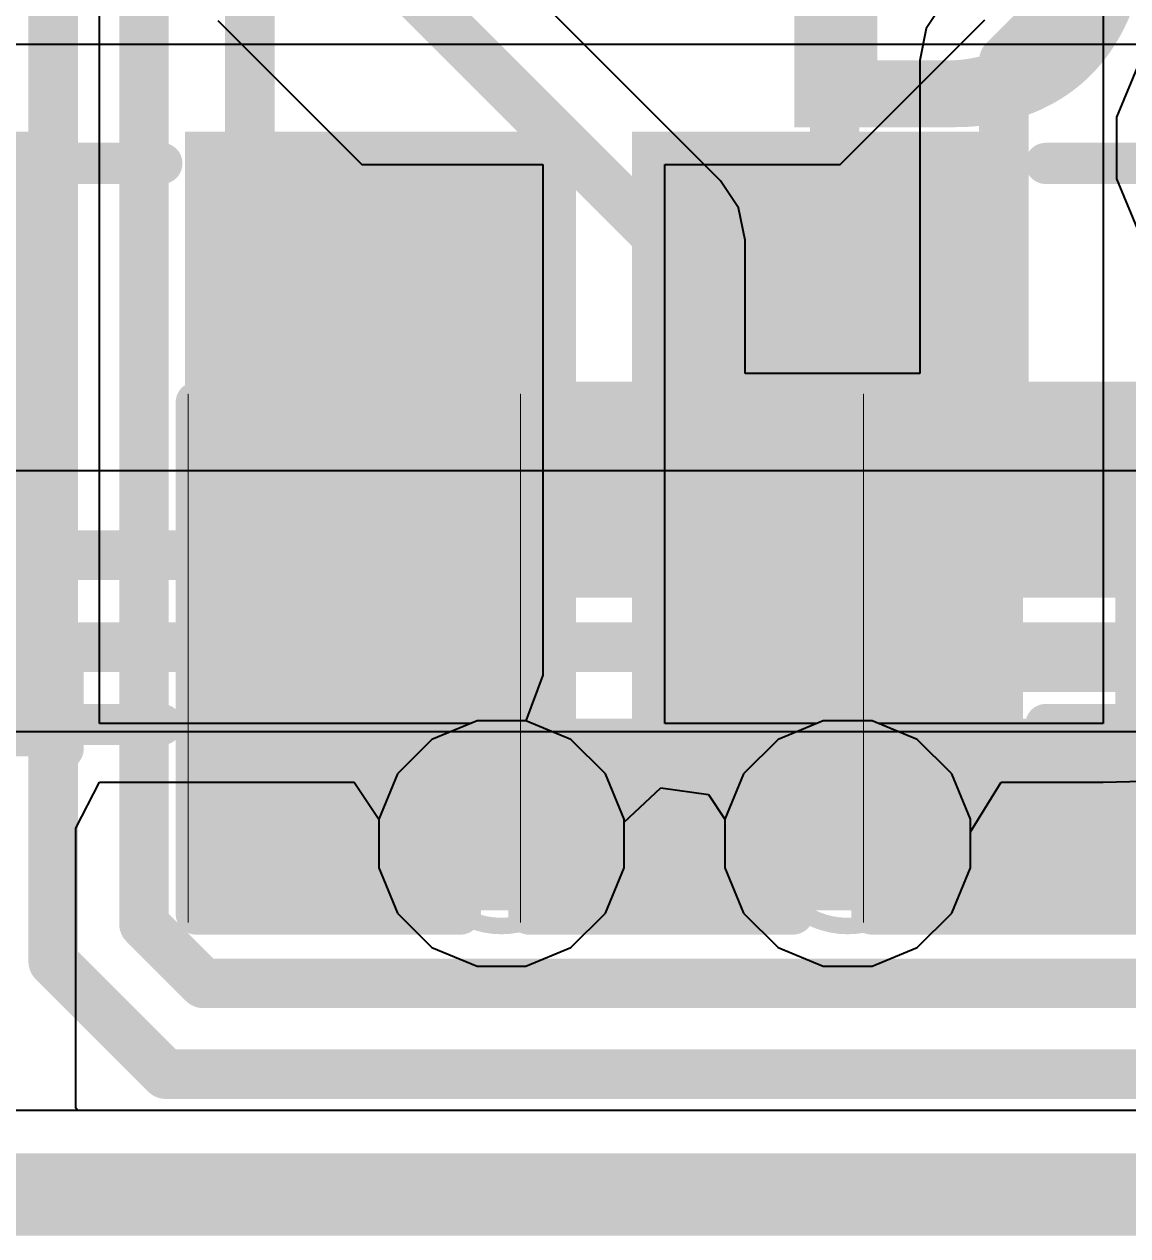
# Model space of a CAD drawing. Header units: inches. Extents: x -10 to 344, y -7 to 75.
# Drawn here: x 52.382 to 55.779, y -0.127 to 3.602 of the extents above; entities that cross this region are included whole.
import ezdxf

# ---------------------------------------------------------------- set-up
doc = ezdxf.new("R2010")
doc.units = ezdxf.units.IN
for name, color, linetype in [('Board Outline', 216, 'Continuous'), ('Bottom Layer', 5, 'Continuous'), ('Bottom Overlay', 54, 'Continuous'), ('Bottom Paste', 16, 'Continuous'), ('Bottom Solder', 6, 'Continuous'), ('Drill Drawing', 1, 'Continuous'), ('Mid Layer 1', 16, 'Continuous'), ('Mid Layer 2', 76, 'Continuous'), ('Top Layer', 1, 'Continuous'), ('Top Overlay', 2, 'Continuous'), ('Top Paste', 8, 'Continuous'), ('Top Solder', 216, 'Continuous'), ('Via Holes', 16, 'Continuous')]:
    doc.layers.add(name, color=color, linetype=linetype)
doc.styles.add('Arial_Bold', font='', dxfattribs={"height": 0.2})
doc.styles.get('Arial_Bold').set_extended_font_data('Arial', bold=True)

# ---------------------------------------------------------------- blocks, each defined once
blk = doc.blocks.new('R___0402_12')
at = {"layer": 'Top Layer'}
for points in [[(-0.6985, -0.3175), (-0.6985, 0.3174999999999999), (-0.2413000000000001, 0.3175), (-0.2412999999999999, -0.3174999999999999)], [(0.2413000000000001, -0.3175), (0.2412999999999999, 0.3174999999999999), (0.6985, 0.3175), (0.6985, -0.3174999999999999)]]:
    blk.add_hatch(color=1, dxfattribs=at).paths.add_polyline_path(points)
at = {"layer": 'Top Paste'}
for points in [[(-0.6985, -0.3175), (-0.6985, 0.3174999999999999), (-0.2413000000000001, 0.3175), (-0.2412999999999999, -0.3174999999999999)], [(0.2413000000000001, -0.3175), (0.2412999999999999, 0.3174999999999999), (0.6985, 0.3175), (0.6985, -0.3174999999999999)]]:
    blk.add_hatch(color=8, dxfattribs=at).paths.add_polyline_path(points)
at = {"layer": 'Top Solder'}
for points in [[(-0.75350116, -0.3725011600000001), (-0.75350116, 0.3725011599999999), (-0.18629884, 0.3725011600000001), (-0.1862988399999999, -0.3725011599999999)], [(0.18629884, -0.3725011600000001), (0.1862988399999999, 0.3725011599999999), (0.75350116, 0.3725011600000001), (0.75350116, -0.3725011599999999)]]:
    blk.add_hatch(color=216, dxfattribs=at).paths.add_polyline_path(points)
at = {"layer": 'Top Overlay'}
for points, const_width in [([(-0.7874, -0.4064), (-0.7874, 0.4064)], 0.127), ([(0.7874, 0.4064), (-0.7874, 0.4064)], 0.127), ([(0.7874, -0.4064), (0.7874, 0.4064)], 0.127), ([(0.7874, -0.4064), (-0.7874, -0.4064)], 0.127), ([(0.8128, -0.4318), (-0.8128, -0.4318)], 0.0032258)]:
    blk.add_lwpolyline(points, dxfattribs=dict(at, const_width=const_width))
for points, const_width in [([(-0.8191499999999999, 0.4064, 1), (-0.7556499999999999, 0.4064, 1)], 0.0635), ([(-0.8191499999999999, 0.4064, 1), (-0.7556499999999999, 0.4064, 1)], 0.0635), ([(0.7556499999999999, 0.4064, 1), (0.8191499999999999, 0.4064, 1)], 0.0635), ([(0.7556499999999999, 0.4064, 1), (0.8191499999999999, 0.4064, 1)], 0.0635), ([(-0.8191499999999999, -0.4064, 1), (-0.7556499999999999, -0.4064, 1)], 0.0635), ([(-0.8191499999999999, -0.4064, 1), (-0.7556499999999999, -0.4064, 1)], 0.0635), ([(0.7556499999999999, -0.4064, 1), (0.8191499999999999, -0.4064, 1)], 0.0635), ([(0.7556499999999999, -0.4064, 1), (0.8191499999999999, -0.4064, 1)], 0.0635), ([(-0.81360518, -0.4318, 1), (-0.8119948199999999, -0.4318, 1)], 0.0016129), ([(0.8119948199999999, -0.4318, 1), (0.81360518, -0.4318, 1)], 0.0016129)]:
    blk.add_lwpolyline(points, format="xyb", close=True, dxfattribs=dict(at, const_width=const_width))
blk = doc.blocks.new('IND_0806_B_20')
at = {"layer": 'Bottom Layer'}
for points in [[(-1.32499989, 0.85999955), (-0.32499935, 0.85999955), (-0.32499935, -0.85999955), (-1.32499989, -0.85999955)], [(0.32499935, 0.85999955), (1.32499989, 0.85999955), (1.32499989, -0.85999955), (0.32499935, -0.85999955)]]:
    blk.add_hatch(color=5, dxfattribs=at).paths.add_polyline_path(points)
at = {"layer": 'Bottom Paste'}
for points in [[(-1.32499989, 0.85999955), (-0.32499935, 0.85999955), (-0.32499935, -0.85999955), (-1.32499989, -0.85999955)], [(0.32499935, 0.85999955), (1.32499989, 0.85999955), (1.32499989, -0.85999955), (0.32499935, -0.85999955)]]:
    blk.add_hatch(color=16, dxfattribs=at).paths.add_polyline_path(points)
at = {"layer": 'Bottom Solder'}
for points in [[(-1.42659989, 0.96159955), (-0.22339935, 0.96159955), (-0.22339935, -0.96159955), (-1.42659989, -0.96159955)], [(0.22339935, 0.96159955), (1.42659989, 0.96159955), (1.42659989, -0.96159955), (0.22339935, -0.96159955)]]:
    blk.add_hatch(color=6, dxfattribs=at).paths.add_polyline_path(points)
at = {"layer": 'Bottom Overlay', "const_width": 0.127}
for points in [[(-0.127, 0.8636), (0.1524, 0.8636)], [(-0.127, -0.8636), (0.1524, -0.8636)]]:
    blk.add_lwpolyline(points, dxfattribs=at)
at = {"layer": 'Bottom Overlay', "const_width": 0.0635}
for points in [[(-0.15875, 0.8636, 1), (-0.09525, 0.8636, 1)], [(0.12065, 0.8636, 1), (0.18415, 0.8636, 1)], [(-0.15875, -0.8636, 1), (-0.09525, -0.8636, 1)], [(0.12065, -0.8636, 1), (0.18415, -0.8636, 1)]]:
    blk.add_lwpolyline(points, format="xyb", close=True, dxfattribs=at)
blk = doc.blocks.new('8_WSON__8_6__28')
at = {"layer": 'Top Overlay', "const_width": 0.127}
for points in [[(-4.648199999999999, 2.0574), (-4.648199999999999, 1.8034)], [(-4.521199999999999, 1.9304), (-4.648199999999999, 2.0574)], [(-4.521199999999999, 1.9304), (-4.648199999999999, 1.8034)]]:
    blk.add_lwpolyline(points, dxfattribs=at)
at = {"layer": 'Top Overlay', "const_width": 0.0635}
for points in [[(-4.67995, 2.0574, 1), (-4.616449999999999, 2.0574, 1)], [(-4.67995, 2.0574, 1), (-4.616449999999999, 2.0574, 1)], [(-4.552949999999999, 1.9304, 1), (-4.48945, 1.9304, 1)], [(-4.552949999999999, 1.9304, 1), (-4.48945, 1.9304, 1)], [(-4.67995, 1.8034, 1), (-4.616449999999999, 1.8034, 1)], [(-4.67995, 1.8034, 1), (-4.616449999999999, 1.8034, 1)]]:
    blk.add_lwpolyline(points, format="xyb", close=True, dxfattribs=at)
blk = doc.blocks.new('R___0402_58')
at = {"layer": 'Top Layer'}
for points in [[(-0.6985, -0.3175), (-0.6985, 0.3174999999999999), (-0.2413000000000001, 0.3175), (-0.2412999999999999, -0.3174999999999999)], [(0.2413000000000001, -0.3175), (0.2412999999999999, 0.3174999999999999), (0.6985, 0.3175), (0.6985, -0.3174999999999999)]]:
    blk.add_hatch(color=1, dxfattribs=at).paths.add_polyline_path(points)
at = {"layer": 'Top Paste'}
for points in [[(-0.6985, -0.3175), (-0.6985, 0.3174999999999999), (-0.2413000000000001, 0.3175), (-0.2412999999999999, -0.3174999999999999)], [(0.2413000000000001, -0.3175), (0.2412999999999999, 0.3174999999999999), (0.6985, 0.3175), (0.6985, -0.3174999999999999)]]:
    blk.add_hatch(color=8, dxfattribs=at).paths.add_polyline_path(points)
at = {"layer": 'Top Solder'}
for points in [[(-0.75350116, -0.3725011600000001), (-0.75350116, 0.3725011599999999), (-0.18629884, 0.3725011600000001), (-0.1862988399999999, -0.3725011599999999)], [(0.18629884, -0.3725011600000001), (0.1862988399999999, 0.3725011599999999), (0.75350116, 0.3725011600000001), (0.75350116, -0.3725011599999999)]]:
    blk.add_hatch(color=216, dxfattribs=at).paths.add_polyline_path(points)
at = {"layer": 'Top Overlay'}
for points, const_width in [([(-0.7874, -0.4064), (-0.7874, 0.4064)], 0.127), ([(0.7874, 0.4064), (-0.7874, 0.4064)], 0.127), ([(0.7874, -0.4064), (0.7874, 0.4064)], 0.127), ([(0.7874, -0.4064), (-0.7874, -0.4064)], 0.127), ([(0.8128, -0.4318), (-0.8128, -0.4318)], 0.0032258)]:
    blk.add_lwpolyline(points, dxfattribs=dict(at, const_width=const_width))
for points, const_width in [([(-0.8191499999999999, 0.4064, 1), (-0.7556499999999999, 0.4064, 1)], 0.0635), ([(-0.8191499999999999, 0.4064, 1), (-0.7556499999999999, 0.4064, 1)], 0.0635), ([(0.7556499999999999, 0.4064, 1), (0.8191499999999999, 0.4064, 1)], 0.0635), ([(0.7556499999999999, 0.4064, 1), (0.8191499999999999, 0.4064, 1)], 0.0635), ([(-0.8191499999999999, -0.4064, 1), (-0.7556499999999999, -0.4064, 1)], 0.0635), ([(-0.8191499999999999, -0.4064, 1), (-0.7556499999999999, -0.4064, 1)], 0.0635), ([(0.7556499999999999, -0.4064, 1), (0.8191499999999999, -0.4064, 1)], 0.0635), ([(0.7556499999999999, -0.4064, 1), (0.8191499999999999, -0.4064, 1)], 0.0635), ([(-0.81360518, -0.4318, 1), (-0.8119948199999999, -0.4318, 1)], 0.0016129), ([(0.8119948199999999, -0.4318, 1), (0.81360518, -0.4318, 1)], 0.0016129)]:
    blk.add_lwpolyline(points, format="xyb", close=True, dxfattribs=dict(at, const_width=const_width))
blk = doc.blocks.new('R___0402_59')
at = {"layer": 'Top Layer'}
for points in [[(-0.6985, -0.3175), (-0.6985, 0.3174999999999999), (-0.2413000000000001, 0.3175), (-0.2412999999999999, -0.3174999999999999)], [(0.2413000000000001, -0.3175), (0.2412999999999999, 0.3174999999999999), (0.6985, 0.3175), (0.6985, -0.3174999999999999)]]:
    blk.add_hatch(color=1, dxfattribs=at).paths.add_polyline_path(points)
at = {"layer": 'Top Paste'}
for points in [[(-0.6985, -0.3175), (-0.6985, 0.3174999999999999), (-0.2413000000000001, 0.3175), (-0.2412999999999999, -0.3174999999999999)], [(0.2413000000000001, -0.3175), (0.2412999999999999, 0.3174999999999999), (0.6985, 0.3175), (0.6985, -0.3174999999999999)]]:
    blk.add_hatch(color=8, dxfattribs=at).paths.add_polyline_path(points)
at = {"layer": 'Top Solder'}
for points in [[(-0.75350116, -0.3725011600000001), (-0.75350116, 0.3725011599999999), (-0.18629884, 0.3725011600000001), (-0.1862988399999999, -0.3725011599999999)], [(0.18629884, -0.3725011600000001), (0.1862988399999999, 0.3725011599999999), (0.75350116, 0.3725011600000001), (0.75350116, -0.3725011599999999)]]:
    blk.add_hatch(color=216, dxfattribs=at).paths.add_polyline_path(points)
at = {"layer": 'Top Overlay'}
for points, const_width in [([(-0.7874, -0.4064), (-0.7874, 0.4064)], 0.127), ([(0.7874, 0.4064), (-0.7874, 0.4064)], 0.127), ([(0.7874, -0.4064), (0.7874, 0.4064)], 0.127), ([(0.7874, -0.4064), (-0.7874, -0.4064)], 0.127), ([(0.8128, -0.4318), (-0.8128, -0.4318)], 0.0032258)]:
    blk.add_lwpolyline(points, dxfattribs=dict(at, const_width=const_width))
for points, const_width in [([(-0.8191499999999999, 0.4064, 1), (-0.7556499999999999, 0.4064, 1)], 0.0635), ([(-0.8191499999999999, 0.4064, 1), (-0.7556499999999999, 0.4064, 1)], 0.0635), ([(0.7556499999999999, 0.4064, 1), (0.8191499999999999, 0.4064, 1)], 0.0635), ([(0.7556499999999999, 0.4064, 1), (0.8191499999999999, 0.4064, 1)], 0.0635), ([(-0.8191499999999999, -0.4064, 1), (-0.7556499999999999, -0.4064, 1)], 0.0635), ([(-0.8191499999999999, -0.4064, 1), (-0.7556499999999999, -0.4064, 1)], 0.0635), ([(0.7556499999999999, -0.4064, 1), (0.8191499999999999, -0.4064, 1)], 0.0635), ([(0.7556499999999999, -0.4064, 1), (0.8191499999999999, -0.4064, 1)], 0.0635), ([(-0.81360518, -0.4318, 1), (-0.8119948199999999, -0.4318, 1)], 0.0016129), ([(0.8119948199999999, -0.4318, 1), (0.81360518, -0.4318, 1)], 0.0016129)]:
    blk.add_lwpolyline(points, format="xyb", close=True, dxfattribs=dict(at, const_width=const_width))
blk = doc.blocks.new('IND_0806_B_80')
at = {"layer": 'Bottom Layer'}
for points in [[(-1.32499989, 0.85999955), (-0.32499935, 0.85999955), (-0.32499935, -0.85999955), (-1.32499989, -0.85999955)], [(0.32499935, 0.85999955), (1.32499989, 0.85999955), (1.32499989, -0.85999955), (0.32499935, -0.85999955)]]:
    blk.add_hatch(color=5, dxfattribs=at).paths.add_polyline_path(points)
at = {"layer": 'Bottom Paste'}
for points in [[(-1.32499989, 0.85999955), (-0.32499935, 0.85999955), (-0.32499935, -0.85999955), (-1.32499989, -0.85999955)], [(0.32499935, 0.85999955), (1.32499989, 0.85999955), (1.32499989, -0.85999955), (0.32499935, -0.85999955)]]:
    blk.add_hatch(color=16, dxfattribs=at).paths.add_polyline_path(points)
at = {"layer": 'Bottom Solder'}
for points in [[(-1.42659989, 0.96159955), (-0.22339935, 0.96159955), (-0.22339935, -0.96159955), (-1.42659989, -0.96159955)], [(0.22339935, 0.96159955), (1.42659989, 0.96159955), (1.42659989, -0.96159955), (0.22339935, -0.96159955)]]:
    blk.add_hatch(color=6, dxfattribs=at).paths.add_polyline_path(points)
at = {"layer": 'Bottom Overlay', "const_width": 0.127}
for points in [[(0.1524, 0.8636), (-0.127, 0.8636)], [(0.1524, -0.8636), (-0.127, -0.8636)]]:
    blk.add_lwpolyline(points, dxfattribs=at)
at = {"layer": 'Bottom Overlay', "const_width": 0.0635}
for points in [[(-0.15875, 0.8636, 1), (-0.09525, 0.8636, 1)], [(0.12065, 0.8636, 1), (0.18415, 0.8636, 1)], [(-0.15875, -0.8636, 1), (-0.09525, -0.8636, 1)], [(0.12065, -0.8636, 1), (0.18415, -0.8636, 1)]]:
    blk.add_lwpolyline(points, format="xyb", close=True, dxfattribs=at)

msp = doc.modelspace()

# ---------------------------------------------------------------- hatches: boundary and pattern name
at = {"layer": 'Bottom Layer'}
h = msp.add_hatch(color=5, dxfattribs=at)
edge = h.paths.add_edge_path()
edge.add_arc((53.85098958, 1.0804271), 0.1999996, 0, 360)
h = msp.add_hatch(color=5, dxfattribs=at)
edge = h.paths.add_edge_path()
edge.add_arc((54.91644845999999, 1.0804271), 0.1999996, 0, 360)
at = {"layer": 'Mid Layer 1'}
h = msp.add_hatch(color=16, dxfattribs=at)
edge = h.paths.add_edge_path()
edge.add_arc((53.85098958, 1.0804271), 0.1999996, 0, 360)
h = msp.add_hatch(color=16, dxfattribs=at)
edge = h.paths.add_edge_path()
edge.add_arc((54.91644845999999, 1.0804271), 0.1999996, 0, 360)
at = {"layer": 'Mid Layer 2'}
h = msp.add_hatch(color=76, dxfattribs=at)
edge = h.paths.add_edge_path()
edge.add_arc((53.85098958, 1.0804271), 0.1999996, 0, 360)
h = msp.add_hatch(color=76, dxfattribs=at)
edge = h.paths.add_edge_path()
edge.add_arc((54.91644845999999, 1.0804271), 0.1999996, 0, 360)
at = {"layer": 'Top Layer'}
msp.add_hatch(color=1, dxfattribs=at).paths.add_polyline_path([(53.00076014, 0.87460074), (55.76569746, 0.87460074), (55.76569746, 1.40945362), (53.00076014, 1.40945362)])
h = msp.add_hatch(color=1, dxfattribs=at)
edge = h.paths.add_edge_path()
edge.add_arc((53.85098958, 1.0804271), 0.1999996, 0, 360)
h = msp.add_hatch(color=1, dxfattribs=at)
edge = h.paths.add_edge_path()
edge.add_arc((54.91644845999999, 1.0804271), 0.1999996, 0, 360)
at = {"layer": 'Via Holes'}
h = msp.add_hatch(color=7, dxfattribs=at)
edge = h.paths.add_edge_path()
edge.add_arc((53.85098958, 1.0804271), 0.0999998, 0, 360)
h = msp.add_hatch(color=7, dxfattribs=at)
edge = h.paths.add_edge_path()
edge.add_arc((54.91644845999999, 1.0804271), 0.0999998, 0, 360)

# ---------------------------------------------------------------- linework, layer by layer
at = {"layer": 'Board Outline', "const_width": 0.254}
msp.add_lwpolyline([(44.05497158, -2.54e-06), (60.00002478, -1.27e-05)], dxfattribs=at)
at = {"layer": 'Bottom Layer'}
for p, q in [((52.61361333999999, 1.45019522), (52.61361333999999, 4.670242119999999)), ((55.70338871999999, 4.670242119999999), (55.70338364, 1.45019268)), ((52.9782913, 3.61357672), (53.42167877999999, 3.17019686)), ((54.893083, 3.17019686), (55.33871076, 3.61581446)), ((53.42167877999999, 3.17019686), (53.978302, 3.17019686)), ((53.978302, 3.17019686), (53.978302, 1.59902652)), ((54.35410007999999, 1.45019522), (54.35410007999999, 3.17019686)), ((54.35410007999999, 3.17019686), (54.893083, 3.17019686)), ((53.978302, 1.59902652), (53.92613547999999, 1.4582267)), ((53.77584113999999, 1.4582267), (53.75645077999999, 1.45019522)), ((53.92613547999999, 1.4582267), (53.77584113999999, 1.4582267)), ((54.84130002, 1.4582267), (54.82190711999999, 1.45019522)), ((54.9915969, 1.4582267), (54.84130002, 1.4582267)), ((55.0109898, 1.45019522), (54.9915969, 1.4582267)), ((53.75645077999999, 1.45019522), (52.61361333999999, 1.45019522)), ((54.82190711999999, 1.45019522), (54.35410007999999, 1.45019522)), ((55.70338364, 1.45019268), (55.0109898, 1.45019522)), ((52.54141384, 1.127887), (52.61361588, 1.26891288)), ((52.61361588, 1.26891288), (53.39745988, 1.26891288)), ((53.39745988, 1.26891288), (53.47318997999999, 1.155573)), ((55.29424806, 1.11651034), (55.38855826, 1.26891034)), ((55.38855826, 1.26891034), (55.67534457999999, 1.26891034)), ((55.67534457999999, 1.26891034), (55.70338364, 1.2689078)), ((55.70338364, 1.2689078), (55.8263044, 1.27239522)), ((54.22878918, 1.14583972), (54.34146612, 1.25147578)), ((54.34146612, 1.25147578), (54.48837209999999, 1.23081542)), ((54.48837209999999, 1.23081542), (54.53864886, 1.155573)), ((52.54141384, 0.2653792), (52.54141384, 1.127887)), ((53.47318997999999, 1.155573), (53.47318997999999, 1.00527866)), ((54.22878918, 1.00527866), (54.22878918, 1.14583972)), ((54.53864886, 1.155573), (54.53864886, 1.00527866)), ((55.29424806, 1.00527866), (55.29424806, 1.11651034)), ((53.47318997999999, 1.00527866), (53.53070573999999, 0.86642194)), ((54.17127342, 0.86642194), (54.22878918, 1.00527866)), ((54.53864886, 1.00527866), (54.59616462, 0.86642194)), ((55.2367323, 0.86642194), (55.29424806, 1.00527866)), ((53.53070573999999, 0.86642194), (53.63698442, 0.76014326)), ((54.06499474, 0.76014326), (54.17127342, 0.86642194)), ((54.59616462, 0.86642194), (54.7024433, 0.76014326)), ((55.13045362, 0.76014326), (55.2367323, 0.86642194)), ((53.63698442, 0.76014326), (53.77584113999999, 0.7026275)), ((53.92613802, 0.7026275), (54.06499474, 0.76014326)), ((54.7024433, 0.76014326), (54.84130002, 0.7026275)), ((54.9915969, 0.7026275), (55.13045362, 0.76014326)), ((53.77584113999999, 0.7026275), (53.92613802, 0.7026275)), ((54.84130002, 0.7026275), (54.9915969, 0.7026275)), ((52.54668434, 0.25895554), (52.54141384, 0.2653792)), ((59.74106162, 0.25895046), (52.54668434, 0.25895554))]:
    msp.add_line(p, q, dxfattribs=at)
at = {"layer": 'Bottom Layer', "const_width": 0.254}
msp.add_lwpolyline([(53.80850046, 2.31019604), (53.80850046, 2.67019532)], dxfattribs=at)
at = {"layer": 'Bottom Layer', "const_width": 0.127}
for points in [[(53.74500046, 2.67019532, 1), (53.87200046, 2.67019532, 1)], [(53.74500046, 2.31019604, 1), (53.87200046, 2.31019604, 1)]]:
    msp.add_lwpolyline(points, format="xyb", close=True, dxfattribs=at)
at = {"layer": 'Drill Drawing'}
for points, const_width in [([(54.10498957999999, 1.0804271, 1), (53.59698958, 1.0804271, 1)], 0.0508), ([(55.17044846, 1.0804271, 1), (54.66244846, 1.0804271, 1)], 0.0508), ([(53.58428957999999, 1.0804271, 1), (53.60968958, 1.0804271, 1)], 0.0254), ([(54.09228957999999, 1.0804271, 1), (54.11768958, 1.0804271, 1)], 0.0254), ([(54.64974845999999, 1.0804271, 1), (54.67514845999999, 1.0804271, 1)], 0.0254), ([(55.15774845999999, 1.0804271, 1), (55.18314845999999, 1.0804271, 1)], 0.0254)]:
    msp.add_lwpolyline(points, format="xyb", close=True, dxfattribs=dict(at, const_width=const_width))
at = {"layer": 'Mid Layer 1'}
for p, q in [((55.81690386, 3.4916491), (55.74416333999999, 3.31603604)), ((55.74416333999999, 3.31603604), (55.74416333999999, 3.12595768)), ((55.74416333999999, 3.12595768), (55.81690386, 2.95034462)), ((53.77584113999999, 1.4582267), (53.63698442, 1.40071094)), ((53.92613802, 1.4582267), (53.77584113999999, 1.4582267)), ((54.06499474, 1.40071094), (53.92613802, 1.4582267)), ((54.84130002, 1.4582267), (54.7024433, 1.40071094)), ((54.9915969, 1.4582267), (54.84130002, 1.4582267)), ((55.13045362, 1.40071094), (54.9915969, 1.4582267)), ((53.63698442, 1.40071094), (53.53070573999999, 1.29443226)), ((54.17127342, 1.29443226), (54.06499474, 1.40071094)), ((54.7024433, 1.40071094), (54.59616462, 1.29443226)), ((55.2367323, 1.29443226), (55.13045362, 1.40071094)), ((53.53070573999999, 1.29443226), (53.47318997999999, 1.15557554)), ((54.22878918, 1.15557554), (54.17127342, 1.29443226)), ((54.59616462, 1.29443226), (54.53864886, 1.15557554)), ((55.29424806, 1.15557554), (55.2367323, 1.29443226)), ((53.47318997999999, 1.15557554), (53.47318997999999, 1.00527866)), ((54.22878918, 1.00527866), (54.22878918, 1.15557554)), ((54.53864886, 1.15557554), (54.53864886, 1.00527866)), ((55.29424806, 1.00527866), (55.29424806, 1.15557554)), ((53.47318997999999, 1.00527866), (53.53070573999999, 0.86642194)), ((54.17127342, 0.86642194), (54.22878918, 1.00527866)), ((54.53864886, 1.00527866), (54.59616462, 0.86642194)), ((55.2367323, 0.86642194), (55.29424806, 1.00527866)), ((53.53070573999999, 0.86642194), (53.63698442, 0.76014326)), ((54.06499474, 0.76014326), (54.17127342, 0.86642194)), ((54.59616462, 0.86642194), (54.7024433, 0.76014326)), ((55.13045362, 0.76014326), (55.2367323, 0.86642194)), ((53.63698442, 0.76014326), (53.77584113999999, 0.7026275)), ((53.92613802, 0.7026275), (54.06499474, 0.76014326)), ((54.7024433, 0.76014326), (54.84130002, 0.7026275)), ((54.9915969, 0.7026275), (55.13045362, 0.76014326)), ((53.77584113999999, 0.7026275), (53.92613802, 0.7026275)), ((54.84130002, 0.7026275), (54.9915969, 0.7026275)), ((59.74106162, 0.25895046), (52.03260865999999, 0.25895554))]:
    msp.add_line(p, q, dxfattribs=at)
at = {"layer": 'Mid Layer 2'}
for p, q in [((51.40582302, 3.5412807), (57.244107, 3.54127562)), ((57.25568686, 2.22701866), (50.62056424, 2.22701866)), ((50.8394081, 1.42550896), (56.5324498, 1.42550896)), ((59.74106162, 0.25895046), (49.88838384, 0.25895808))]:
    msp.add_line(p, q, dxfattribs=at)
at = {"layer": 'Mid Layer 2', "const_width": 0.1524}
for points in [[(50.62056424, 1.9680428), (57.531, 1.9680428)], [(50.73213628, 1.68448482), (56.63972161999999, 1.68448482)]]:
    msp.add_lwpolyline(points, dxfattribs=at)
at = {"layer": 'Top Layer'}
for p, q in [((54.52487443999999, 3.12061352), (53.62329128, 4.02219668)), ((55.21427361999999, 3.67354358), (55.15813453999999, 3.58952546)), ((55.15813453999999, 3.58952546), (55.13842159999999, 3.49041974)), ((55.13842159999999, 3.49041974), (55.13842159999999, 2.52705616)), ((54.58101352, 3.0365954), (54.52487443999999, 3.12061352)), ((54.60072646, 2.93748968), (54.58101352, 3.0365954)), ((54.60072646, 2.52705616), (54.60072646, 2.93748968)), ((54.83704552, 2.52705616), (54.60072646, 2.52705616)), ((54.90210254, 2.52706124), (54.83704552, 2.52706124)), ((54.83704552, 2.52706124), (54.83704552, 2.52705616)), ((54.90210254, 2.52705616), (54.90210254, 2.52706124)), ((55.13842159999999, 2.52705616), (54.90210254, 2.52705616))]:
    msp.add_line(p, q, dxfattribs=at)
at = {"layer": 'Top Layer', "const_width": 0.1524}
for points in [[(52.75074286, 0.8325485), (52.75074286, 6.43042656)], [(52.47134286, 0.7168184799999999), (52.47134286, 6.31469654)], [(53.07668581999999, 2.36233208), (53.07668581999999, 5.59701446)], [(53.36431542, 3.914924859999999), (54.34175059999999, 2.93748968)], [(54.87669746, 1.80788818), (54.87669746, 3.81103378)], [(55.39739746, 3.49041974), (55.69622338, 3.78924566)], [(55.39739746, 2.12065616), (55.39739746, 3.49041974)], [(54.34175059999999, 2.12065616), (54.34175059999999, 2.93748968)], [(53.07668581999999, 2.36233208), (53.07696014, 2.36205776)], [(53.07696014, 2.27305616), (53.07696014, 2.36205776)], [(53.07696014, 2.27305616), (53.22936014, 2.12065616)], [(53.22936014, 2.12065616), (53.31826014, 2.12065616)], [(54.87669746, 1.80788818), (55.06143673999999, 1.6231489)], [(55.06143673999999, 1.6231489), (55.86098301999999, 1.6231489)], [(52.75074286, 0.8325485), (52.93349078, 0.64980058)], [(52.47134286, 0.7168184799999999), (52.81776076, 0.37040058)], [(52.93349078, 0.64980058), (57.5391534, 0.64980058)], [(52.81776076, 0.37040058), (59.1276567, 0.37040058)]]:
    msp.add_lwpolyline(points, dxfattribs=at)
at = {"layer": 'Top Layer', "const_width": 0.0762}
for points in [[(55.35929746, 3.49041974, 1), (55.43549745999999, 3.49041974, 1)], [(55.35929746, 3.49041974, 1), (55.43549745999999, 3.49041974, 1)], [(54.30365059999999, 2.93748968, 1), (54.3798506, 2.93748968, 1)], [(54.30365059999999, 2.93748968, 1), (54.3798506, 2.93748968, 1)], [(53.03858581999999, 2.36233208, 1), (53.11478582, 2.36233208, 1)], [(53.03858581999999, 2.36233208, 1), (53.11478582, 2.36233208, 1)], [(53.03886014, 2.36205776, 1), (53.11506014, 2.36205776, 1)], [(53.03886014, 2.36205776, 1), (53.11506014, 2.36205776, 1)], [(53.03886014, 2.27305616, 1), (53.11506014, 2.27305616, 1)], [(53.03886014, 2.27305616, 1), (53.11506014, 2.27305616, 1)], [(53.19126013999999, 2.12065616, 1), (53.26746014, 2.12065616, 1)], [(53.19126013999999, 2.12065616, 1), (53.26746014, 2.12065616, 1)], [(53.28016014, 2.12065616, 1), (53.35636013999999, 2.12065616, 1)], [(54.30365059999999, 2.12065616, 1), (54.3798506, 2.12065616, 1)], [(55.35929746, 2.12065616, 1), (55.43549745999999, 2.12065616, 1)], [(54.83859746, 1.80788818, 1), (54.91479746, 1.80788818, 1)], [(54.83859746, 1.80788818, 1), (54.91479746, 1.80788818, 1)], [(55.02333674, 1.6231489, 1), (55.09953673999999, 1.6231489, 1)], [(55.02333674, 1.6231489, 1), (55.09953673999999, 1.6231489, 1)], [(52.71264285999999, 0.8325485, 1), (52.78884286, 0.8325485, 1)], [(52.71264285999999, 0.8325485, 1), (52.78884286, 0.8325485, 1)], [(52.43324286, 0.7168184799999999, 1), (52.50944286, 0.7168184799999999, 1)], [(52.43324286, 0.7168184799999999, 1), (52.50944286, 0.7168184799999999, 1)], [(52.89539077999999, 0.64980058, 1), (52.97159078, 0.64980058, 1)], [(52.89539077999999, 0.64980058, 1), (52.97159078, 0.64980058, 1)], [(52.77966076, 0.37040058, 1), (52.85586076, 0.37040058, 1)], [(52.77966076, 0.37040058, 1), (52.85586076, 0.37040058, 1)]]:
    msp.add_lwpolyline(points, format="xyb", close=True, dxfattribs=at)

# ---------------------------------------------------------------- block references
for name, p, rotation in [('8_WSON__8_6__28', (47.85359999999999, 3.429), 180), ('IND_0806_B_80', (55.67910123999999, 2.31019604), 180), ('R___0402_12', (53.31826014, 1.65075616), 270), ('R___0402_59', (54.34175059999999, 1.65075616), 270), ('R___0402_58', (55.39739746, 1.65075616), 270)]:
    msp.add_blockref(name, p, dxfattribs=dict(rotation=rotation))
msp.add_blockref('IND_0806_B_20', (52.65330084, 2.31019604))

# ---------------------------------------------------------------- texts
at = {"layer": 'Top Overlay', "style": 'Arial_Bold'}
msp.add_text('DL2', height=1.27, rotation=360, dxfattribs=at).set_placement((54.63348738, 3.28528426))

doc.saveas('drawing.dxf')
